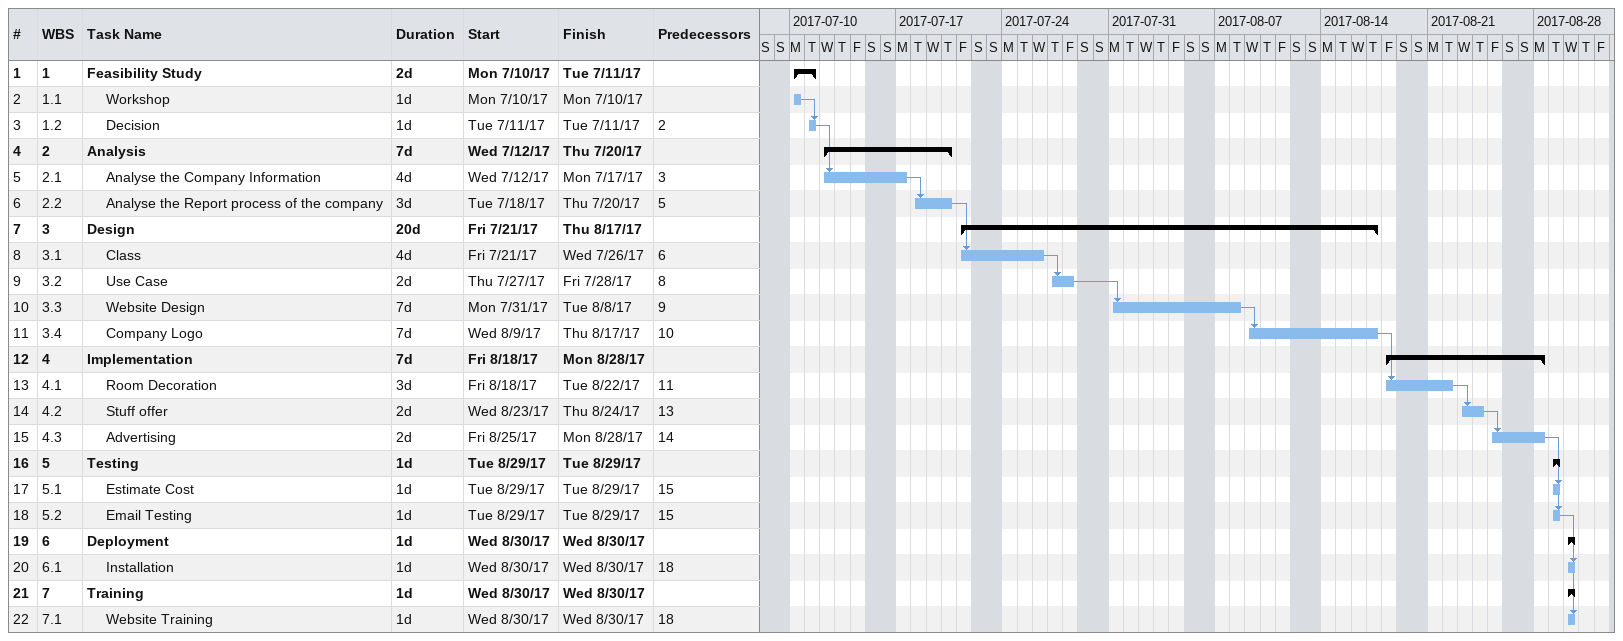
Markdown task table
| ID | WBS | Task | Duration | Start | Finish | Predecessors |
|---|---|---|---|---|---|---|
| 1 | 1 | **Feasibility Study** | 2d | 2017-07-10 | 2017-07-11 |  |
| 2 | 1.1 | Workshop | 1d | 2017-07-10 | 2017-07-10 |  |
| 3 | 1.2 | Decision | 1d | 2017-07-11 | 2017-07-11 | 2 |
| 4 | 2 | **Analysis** | 7d | 2017-07-12 | 2017-07-20 |  |
| 5 | 2.1 | Analyse the Company Information | 4d | 2017-07-12 | 2017-07-17 | 3 |
| 6 | 2.2 | Analyse the Report process of the company | 3d | 2017-07-18 | 2017-07-20 | 5 |
| 7 | 3 | **Design** | 20d | 2017-07-21 | 2017-08-17 |  |
| 8 | 3.1 | Class | 4d | 2017-07-21 | 2017-07-26 | 6 |
| 9 | 3.2 | Use Case | 2d | 2017-07-27 | 2017-07-28 | 8 |
| 10 | 3.3 | Website Design | 7d | 2017-07-31 | 2017-08-08 | 9 |
| 11 | 3.4 | Company Logo | 7d | 2017-08-09 | 2017-08-17 | 10 |
| 12 | 4 | **Implementation** | 7d | 2017-08-18 | 2017-08-28 |  |
| 13 | 4.1 | Room Decoration | 3d | 2017-08-18 | 2017-08-22 | 11 |
| 14 | 4.2 | Stuff offer | 2d | 2017-08-23 | 2017-08-24 | 13 |
| 15 | 4.3 | Advertising | 2d | 2017-08-25 | 2017-08-28 | 14 |
| 16 | 5 | **Testing** | 1d | 2017-08-29 | 2017-08-29 |  |
| 17 | 5.1 | Estimate Cost | 1d | 2017-08-29 | 2017-08-29 | 15 |
| 18 | 5.2 | Email Testing | 1d | 2017-08-29 | 2017-08-29 | 15 |
| 19 | 6 | **Deployment** | 1d | 2017-08-30 | 2017-08-30 |  |
| 20 | 6.1 | Installation | 1d | 2017-08-30 | 2017-08-30 | 18 |
| 21 | 7 | **Training** | 1d | 2017-08-30 | 2017-08-30 |  |
| 22 | 7.1 | Website Training | 1d | 2017-08-30 | 2017-08-30 | 18 |
